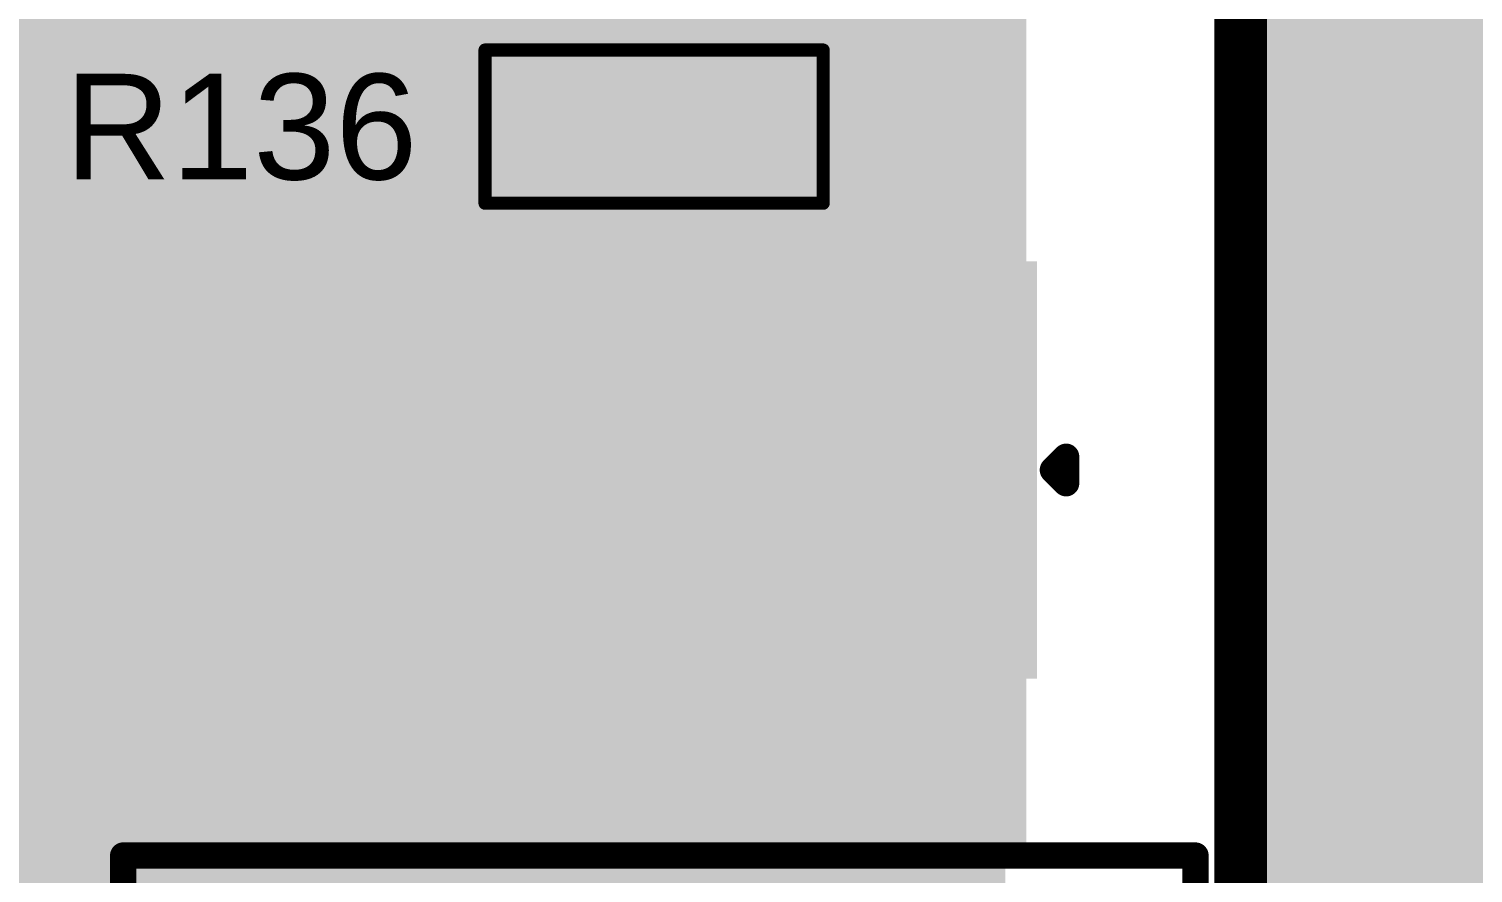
# Model space of a CAD drawing. Header units: inches. Extents: x 68 to 568, y 3 to 460.
# Drawn here: x 171.71 to 185.6, y 233.39 to 241.51 of the extents above; entities that cross this region are included whole.
import ezdxf

# ---------------------------------------------------------------- set-up
doc = ezdxf.new("R2010")
doc.units = ezdxf.units.IN
for name, color, linetype in [('Bottom Layer', 5, 'Continuous'), ('Top Layer', 1, 'Continuous'), ('Top Overlay', 2, 'Continuous'), ('Top Paste', 8, 'Continuous'), ('Top Solder', 216, 'Continuous')]:
    doc.layers.add(name, color=color, linetype=linetype)
doc.styles.add('Arial', font='', dxfattribs={"height": 0.2})
doc.styles.get('Arial').set_extended_font_data('Arial')

# ---------------------------------------------------------------- blocks, each defined once
blk = doc.blocks.new('RES_0805_364')
at = {"layer": 'Top Layer'}
for points in [[(-1.524, 0.635), (-0.508, 0.635), (-0.508, -0.635), (-1.524, -0.635)], [(0.508, 0.635), (1.524, 0.635), (1.524, -0.635), (0.508, -0.635)]]:
    blk.add_hatch(color=1, dxfattribs=at).paths.add_polyline_path(points)
at = {"layer": 'Top Paste'}
for points in [[(-1.524, 0.635), (-0.508, 0.635), (-0.508, -0.635), (-1.524, -0.635)], [(0.508, 0.635), (1.524, 0.635), (1.524, -0.635), (0.508, -0.635)]]:
    blk.add_hatch(color=8, dxfattribs=at).paths.add_polyline_path(points)
at = {"layer": 'Top Solder'}
for points in [[(-1.6256, 0.7366), (-0.4064, 0.7366), (-0.4064, -0.7366), (-1.6256, -0.7366)], [(0.4064, 0.7366), (1.6256, 0.7366), (1.6256, -0.7366), (0.4064, -0.7366)]]:
    blk.add_hatch(color=216, dxfattribs=at).paths.add_polyline_path(points)
at = {"layer": 'Top Overlay'}
for points in [[(1.6256, 0.7366, 0.127, 0.127, 0), (-1.6256, 0.7366, 0.127, 0.127, 0)], [(-1.6256, 0.7366, 0.127, 0.127, 0), (-1.6256, -0.7366, 0.127, 0.127, 0)], [(1.6256, 0.7366, 0.127, 0.127, 0), (1.6256, -0.7366, 0.127, 0.127, 0)], [(1.6256, -0.7366, 0.127, 0.127, 0), (-1.6256, -0.7366, 0.127, 0.127, 0)]]:
    blk.add_lwpolyline(points, format="xyseb", dxfattribs=at)
for points in [[(-1.65735, 0.7366, 0.0635, 0.0635, 1), (-1.59385, 0.7366, 0.0635, 0.0635, 1)], [(-1.65735, 0.7366, 0.0635, 0.0635, 1), (-1.59385, 0.7366, 0.0635, 0.0635, 1)], [(1.59385, 0.7366, 0.0635, 0.0635, 1), (1.65735, 0.7366, 0.0635, 0.0635, 1)], [(1.59385, 0.7366, 0.0635, 0.0635, 1), (1.65735, 0.7366, 0.0635, 0.0635, 1)], [(-1.65735, -0.7366, 0.0635, 0.0635, 1), (-1.59385, -0.7366, 0.0635, 0.0635, 1)], [(-1.65735, -0.7366, 0.0635, 0.0635, 1), (-1.59385, -0.7366, 0.0635, 0.0635, 1)], [(1.59385, -0.7366, 0.0635, 0.0635, 1), (1.65735, -0.7366, 0.0635, 0.0635, 1)], [(1.59385, -0.7366, 0.0635, 0.0635, 1), (1.65735, -0.7366, 0.0635, 0.0635, 1)]]:
    blk.add_lwpolyline(points, format="xyseb", close=True, dxfattribs=at)
blk = doc.blocks.new('TO_263_391')
at = {"layer": 'Top Layer'}
for points in [[(-3.58, -3.43), (-1.5, -3.43), (-1.5, -7.24), (-3.58, -7.24)], [(1.5, -3.43), (3.58, -3.43), (3.58, -7.24), (1.5, -7.24)]]:
    blk.add_hatch(color=1, dxfattribs=at).paths.add_polyline_path(points)
at = {"layer": 'Top Paste'}
for points in [[(-3.58, -3.43), (-1.5, -3.43), (-1.5, -7.24), (-3.58, -7.24)], [(1.5, -3.43), (3.58, -3.43), (3.58, -7.24), (1.5, -7.24)]]:
    blk.add_hatch(color=8, dxfattribs=at).paths.add_polyline_path(points)
at = {"layer": 'Top Solder'}
for points in [[(-3.682, -3.328), (-1.398, -3.328), (-1.398, -7.342), (-3.682, -7.342)], [(1.398, -3.328), (3.682, -3.328), (3.682, -7.342), (1.398, -7.342)]]:
    blk.add_hatch(color=216, dxfattribs=at).paths.add_polyline_path(points)
at = {"layer": 'Top Overlay'}
for points in [[(-5.207, 0.508, 0.254, 0.254, 0), (-5.207, -1.626, 0.254, 0.254, 0)], [(5.105, 0.508, 0.254, 0.254, 0), (5.105, -1.626, 0.254, 0.254, 0)], [(5.105, -1.626, 0.254, 0.254, 0), (-5.207, -1.626, 0.254, 0.254, 0)], [(-3.835, -5.334, 0.254, 0.254, 0), (-3.962, -5.207, 0.254, 0.254, 0)], [(-3.962, -5.207, 0.254, 0.254, 0), (-3.962, -5.461, 0.254, 0.254, 0)], [(-3.835, -5.334, 0.254, 0.254, 0), (-3.962, -5.461, 0.254, 0.254, 0)]]:
    blk.add_lwpolyline(points, format="xyseb", dxfattribs=at)
for points in [[(-5.27, -1.626, 0.127, 0.127, 1), (-5.144, -1.626, 0.127, 0.127, 1)], [(-5.27, -1.626, 0.127, 0.127, 1), (-5.144, -1.626, 0.127, 0.127, 1)], [(5.042, -1.626, 0.127, 0.127, 1), (5.169, -1.626, 0.127, 0.127, 1)], [(5.042, -1.626, 0.127, 0.127, 1), (5.169, -1.626, 0.127, 0.127, 1)], [(-4.026, -5.207, 0.127, 0.127, 1), (-3.899, -5.207, 0.127, 0.127, 1)], [(-4.026, -5.207, 0.127, 0.127, 1), (-3.899, -5.207, 0.127, 0.127, 1)], [(-3.899, -5.334, 0.127, 0.127, 1), (-3.772, -5.334, 0.127, 0.127, 1)], [(-3.899, -5.334, 0.127, 0.127, 1), (-3.772, -5.334, 0.127, 0.127, 1)], [(-4.026, -5.461, 0.127, 0.127, 1), (-3.899, -5.461, 0.127, 0.127, 1)], [(-4.026, -5.461, 0.127, 0.127, 1), (-3.899, -5.461, 0.127, 0.127, 1)]]:
    blk.add_lwpolyline(points, format="xyseb", close=True, dxfattribs=at)

msp = doc.modelspace()

# ---------------------------------------------------------------- hatches: boundary and pattern name
at = {"layer": 'Bottom Layer'}
h = msp.add_hatch(color=5, dxfattribs=at)
h.paths.add_polyline_path([(181.102, 238.938), (181.102, 210.744), (170.663, 210.744), (170.663, 211.685), (170.674, 211.696), (170.781, 211.88), (170.836, 212.086), (170.836, 212.299), (170.781, 212.504), (170.674, 212.688), (170.663, 212.7), (170.663, 232.588), (168.91, 234.34), (139.548, 234.34), (139.548, 247.091), (172.949, 247.091)])
h.paths.add_polyline_path([(150.537, 244.225), (150.193, 244.225), (149.855, 244.157), (149.537, 244.026), (149.251, 243.835), (149.008, 243.591), (148.817, 243.305), (148.685, 242.987), (148.618, 242.65), (148.618, 242.478), (148.618, 242.306), (148.685, 241.968), (148.817, 241.65), (149.008, 241.364), (149.251, 241.121), (149.537, 240.929), (149.855, 240.798), (150.193, 240.731), (150.537, 240.731), (150.875, 240.798), (151.192, 240.929), (151.479, 241.121), (151.722, 241.364), (151.913, 241.65), (152.045, 241.968), (152.112, 242.306), (152.112, 242.478), (152.112, 242.65), (152.045, 242.987), (151.913, 243.305), (151.722, 243.591), (151.479, 243.835), (151.192, 244.026), (150.875, 244.157)], flags=0)
msp.add_hatch(color=5, dxfattribs=at).paths.add_polyline_path([(170.663, 210.744), (177.927, 210.744), (177.927, 240.792), (170.663, 240.792)])
at = {"layer": 'Top Layer'}
h = msp.add_hatch(color=1, dxfattribs=at)
h.paths.add_polyline_path([(174.828, 244.678), (174.828, 241.205), (177.343, 241.205), (177.343, 233.654), (164.89, 233.654), (164.89, 233.848), (164.372, 233.848), (164.372, 233.654), (160.401, 233.654), (160.401, 222.249), (157.354, 219.202), (136.296, 219.202), (136.296, 244.678), (174.828, 244.678)])
h.paths.add_polyline_path([(150.537, 244.225), (150.193, 244.225), (149.855, 244.157), (149.537, 244.026), (149.251, 243.835), (149.008, 243.591), (148.817, 243.305), (148.685, 242.987), (148.618, 242.65), (148.618, 242.478), (148.618, 242.306), (148.685, 241.968), (148.817, 241.65), (149.008, 241.364), (149.251, 241.121), (149.537, 240.929), (149.855, 240.798), (150.193, 240.731), (150.537, 240.731), (150.875, 240.798), (151.192, 240.929), (151.479, 241.121), (151.722, 241.364), (151.913, 241.65), (152.045, 241.968), (152.112, 242.306), (152.112, 242.478), (152.112, 242.65), (152.045, 242.987), (151.913, 243.305), (151.722, 243.591), (151.479, 243.835), (151.192, 244.026), (150.875, 244.157)], flags=0)
h.paths.add_polyline_path([(150.537, 239.225), (150.193, 239.225), (149.855, 239.157), (149.537, 239.026), (149.251, 238.835), (149.008, 238.591), (148.817, 238.305), (148.685, 237.987), (148.618, 237.65), (148.618, 237.478), (148.618, 237.306), (148.685, 236.968), (148.817, 236.65), (149.008, 236.364), (149.251, 236.121), (149.537, 235.929), (149.855, 235.798), (150.193, 235.731), (150.537, 235.731), (150.875, 235.798), (151.192, 235.929), (151.479, 236.121), (151.722, 236.364), (151.913, 236.65), (152.045, 236.968), (152.112, 237.306), (152.112, 237.478), (152.112, 237.65), (152.045, 237.987), (151.913, 238.305), (151.722, 238.591), (151.479, 238.835), (151.192, 239.026), (150.875, 239.157)], flags=0)
h.paths.add_polyline_path([(152.045, 234.579), (142.977, 234.579), (142.778, 234.539), (142.67, 234.467), (142.57, 234.467), (142.57, 234.367), (142.498, 234.259), (142.459, 234.061), (142.459, 229.082), (142.459, 226.161), (142.498, 225.963), (142.57, 225.855), (142.57, 225.73), (142.708, 225.73), (142.778, 225.683), (142.977, 225.644), (148.692, 225.644), (148.89, 225.683), (148.96, 225.73), (152.451, 225.73), (152.451, 228.776), (152.523, 228.884), (152.563, 229.082), (152.563, 234.061), (152.523, 234.259), (152.451, 234.368), (152.451, 234.467), (152.351, 234.467), (152.243, 234.539)], flags=0)
for points in [[(219.202, 233.604), (192.659, 233.604), (192.659, 216.814), (167.259, 216.814), (167.259, 221.437), (170.586, 221.437), (170.586, 232.232), (183.439, 232.232), (183.439, 244.678), (183.439, 244.678), (219.202, 244.678)], [(178.105, 233.654), (181.304, 233.654), (181.304, 244.678), (178.105, 244.678)], [(177.343, 241.205), (159.04, 241.205), (159.04, 233.654), (177.343, 233.654)]]:
    msp.add_hatch(color=1, dxfattribs=at).paths.add_polyline_path(points)

# ---------------------------------------------------------------- linework, layer by layer
at = {"layer": 'Bottom Layer'}
msp.add_lwpolyline([(183.365, 200.129, 0.508, 0.508, 0), (183.365, 244.32, 0.508, 0.508, 0)], format="xyseb", dxfattribs=at)

# ---------------------------------------------------------------- block references
at = {"rotation": 180}
for name, p in [('RES_0805_364', (177.724, 240.57)), ('TO_263_391', (177.724, 231.934))]:
    msp.add_blockref(name, p, dxfattribs=at)

# ---------------------------------------------------------------- texts
at = {"layer": 'Top Overlay', "style": 'Arial'}
msp.add_text('R136', height=1.016, dxfattribs=at).set_placement((172.055, 240.062))

doc.saveas('drawing.dxf')
